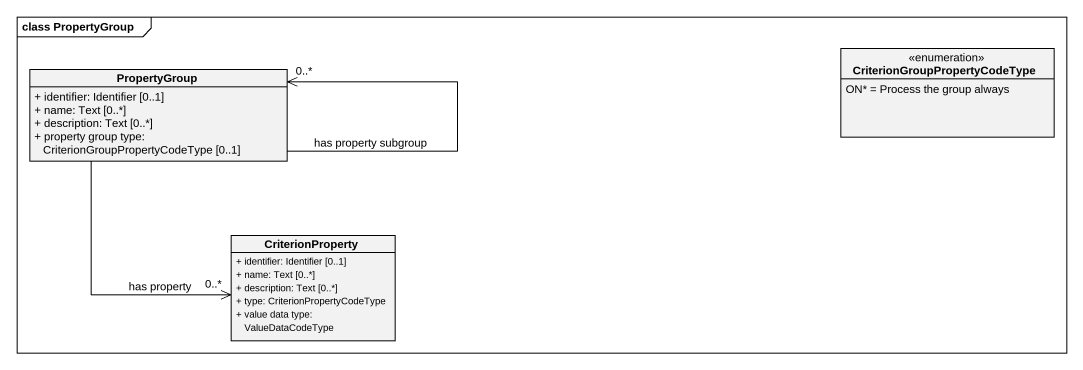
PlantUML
@startuml
mainframe class PropertyGroup
hide circle
hide empty members
skinparam classAttributeIconSize 0
enum "CriterionGroupPropertyCodeType" as CriterionGroupPropertyCodeTy {
  ON* = Process the group always
}
class PropertyGroup {
  + identifier: Identifier [0..1]
  + name: Text [0..*]
  + description: Text [0..*]
  + property group type: CriterionGroupPropertyCodeType [0..1]
}
class CriterionProperty {
  + identifier: Identifier [0..1]
  + name: Text [0..*]
  + description: Text [0..*]
  + type: CriterionPropertyCodeType
  + value data type: ValueDataCodeType
}
PropertyGroup --> "0..*" PropertyGroup : has property subgroup
PropertyGroup --> "0..*" CriterionProperty : has property
@enduml
